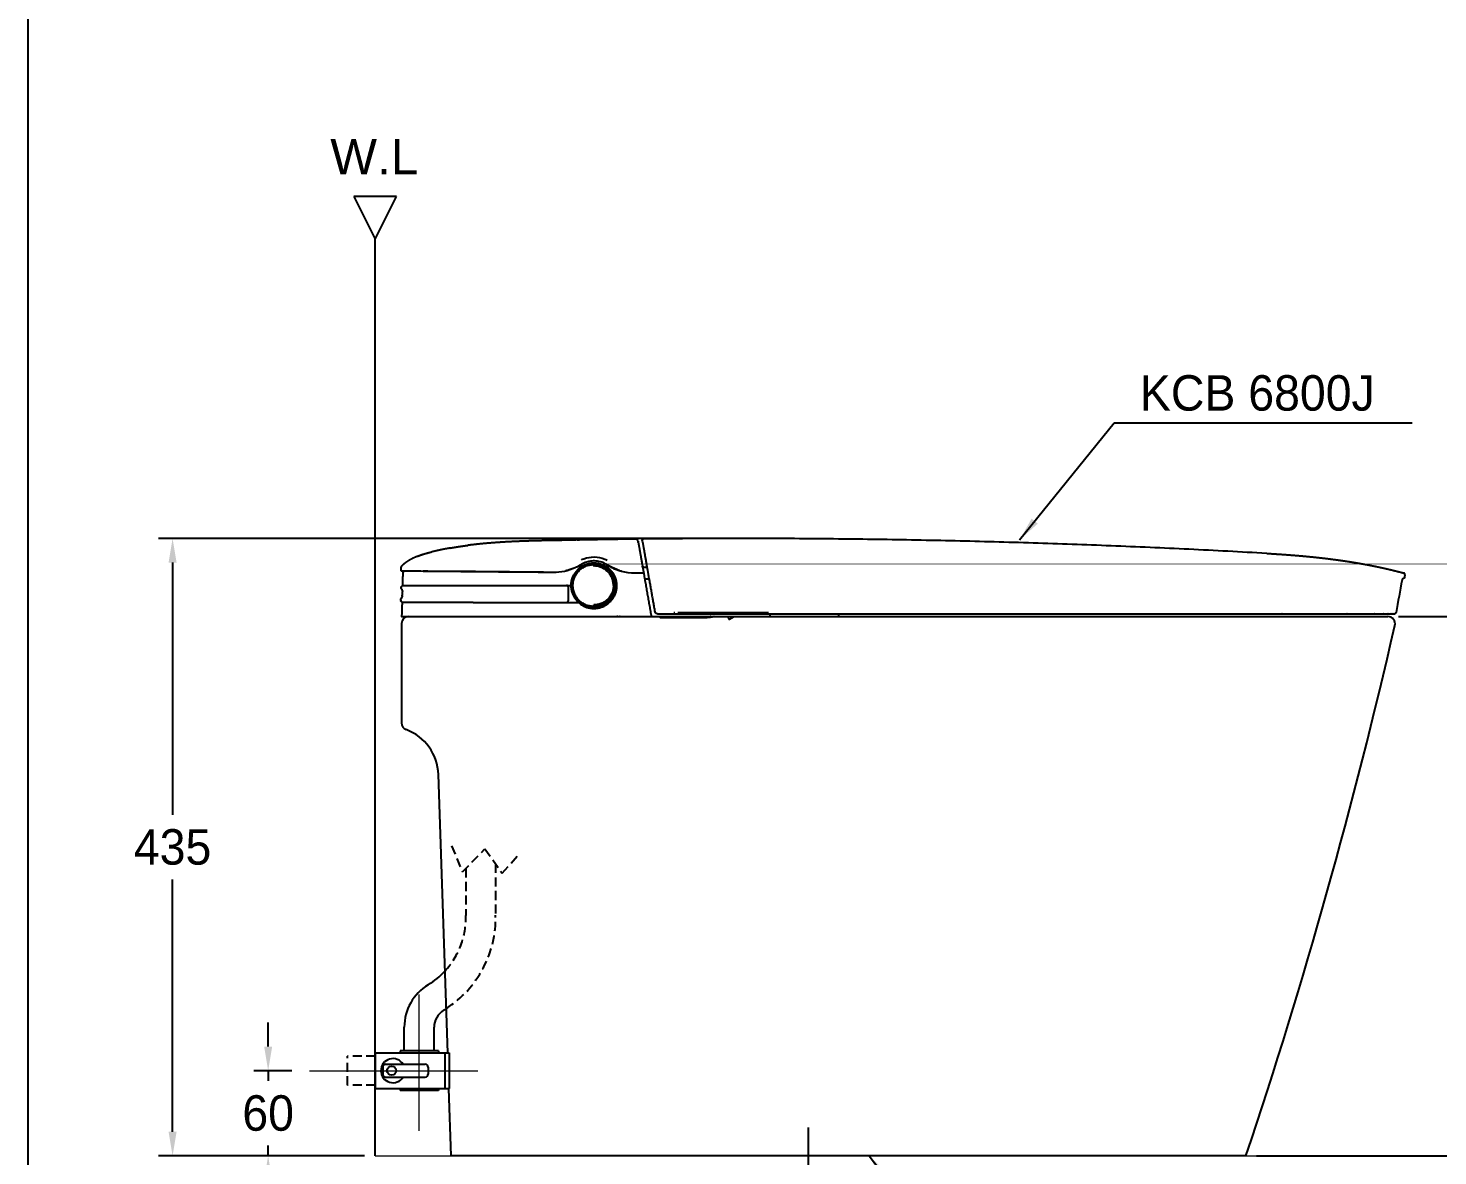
# Model space of a CAD drawing. Header units: millimetres. Extents: x 0 to 1800, y -67 to 2530.
# Drawn here: x 0 to 993, y 335 to 1130 of the extents above; entities that cross this region are included whole.
import ezdxf
from ezdxf.lldxf.tags import DXFTag

# ---------------------------------------------------------------- set-up
doc = ezdxf.new("R2010")
doc.units = ezdxf.units.MM
doc.linetypes.add('DASHED2', pattern=[9.525, 6.35, -3.175])
for name, color, linetype in [('TEXT', 7, 'Continuous'), ('내부선 및 부속', 4, 'Continuous'), ('도각라인', 7, 'Continuous'), ('외형선', 3, 'Continuous'), ('점선', 6, 'DASHED2'), ('중심선', 1, 'DASHED'), ('치수선', 7, 'Continuous')]:
    doc.layers.add(name, color=color, linetype=linetype)
doc.styles.add('____', font='')
doc.styles.add('타이틀', font='H2GTRM.TTF', dxfattribs={"height": 25})
doc.styles.get('____').set_extended_font_data('굴림')
tags = doc.linetypes.add('DASHDOT', pattern=[70, 31, -13, 13, -13]).pattern_tags.tags
tags[10:11] = [DXFTag(74, 4), DXFTag(75, 0), DXFTag(340, '0'), DXFTag(46, 0.0), DXFTag(50, 0.0), DXFTag(44, 0.0), DXFTag(45, 0.0)]
tags[8:9] = [DXFTag(74, 4), DXFTag(75, 0), DXFTag(340, '0'), DXFTag(46, 0.0), DXFTag(50, 0.0), DXFTag(44, 0.0), DXFTag(45, 0.0)]
tags[6:7] = [DXFTag(74, 4), DXFTag(75, 0), DXFTag(340, '0'), DXFTag(46, 0.0), DXFTag(50, 0.0), DXFTag(44, 0.0), DXFTag(45, 0.0)]
tags[4:5] = [DXFTag(74, 4), DXFTag(75, 0), DXFTag(340, '0'), DXFTag(46, 0.0), DXFTag(50, 0.0), DXFTag(44, 0.0), DXFTag(45, 0.0)]
tags = doc.linetypes.add('DASHED', pattern=[25.72, 12.86, -12.86]).pattern_tags.tags
tags[6:7] = [DXFTag(74, 4), DXFTag(75, 0), DXFTag(340, '0'), DXFTag(46, 0.0), DXFTag(50, 0.0), DXFTag(44, 0.0), DXFTag(45, 0.0)]
tags[4:5] = [DXFTag(74, 4), DXFTag(75, 0), DXFTag(340, '0'), DXFTag(46, 0.0), DXFTag(50, 0.0), DXFTag(44, 0.0), DXFTag(45, 0.0)]
doc.dimstyles.new('MSADIM', dxfattribs={"dimtxt": 33, "dimasz": 17, "dimexe": 10, "dimexo": 7.5, "dimgap": 10, "dimtad": 0, "dimtih": 1, "dimtoh": 1, "dimdec": 0, "dimzin": 1, "dimdsep": 46, "dimtxsty": '____', "dimcen": 11.25, "dimadec": 0, "dimazin": 0, "dimtfac": 1, "dimtdec": 0, "dimtix": 1, "dimtmove": 0, "dimatfit": 3, "dimfxl": 0, "dimtolj": 1, "dimtzin": 1, "dimarcsym": 0})

# ---------------------------------------------------------------- blocks, each defined once
blk = doc.blocks.new('*D1')
at = {"layer": '치수선', "color": 0, "lineweight": -2}
for p, q in [((965.47, 715.25), (1059.87, 715.25)), ((1049.87, 352.25), (1049.87, 698.25)), ((865.47, 335.25), (1059.87, 335.25))]:
    blk.add_line(p, q, dxfattribs=at)
at = {"layer": '치수선', "color": 0}
for points in [[(1047.04, 698.25), (1052.7, 698.25), (1049.87, 715.25)], [(1047.04, 352.25), (1052.7, 352.25), (1049.87, 335.25)]]:
    blk.add_solid(points, dxfattribs=at)
at = {"layer": '치수선', "color": 0, "insert": (1027.05, 525.25), "char_height": 25, "attachment_point": 5, "rotation": 90, "style": '____'}
blk.add_mtext('\\A1;380', dxfattribs=at)
blk = doc.blocks.new('*D3')
at = {"layer": '치수선', "color": 0, "linetype": 'Continuous', "lineweight": -2}
for p, q in [((169.06, 412.25), (169.06, 429.25)), ((185.73, 395.25), (159.06, 395.25)), ((169.06, 395.25), (169.06, 388.07)), ((169.06, 335.25), (169.06, 342.43)), ((229.55, 335.25), (159.06, 335.25)), ((169.06, 318.25), (169.06, 301.25))]:
    blk.add_line(p, q, dxfattribs=at)
at = {"layer": '치수선', "color": 0, "linetype": 'Continuous'}
for points in [[(166.22, 412.25), (171.89, 412.25), (169.06, 395.25)], [(166.22, 318.25), (171.89, 318.25), (169.06, 335.25)]]:
    blk.add_solid(points, dxfattribs=at)
at = {"layer": '치수선', "color": 0, "linetype": 'Continuous', "insert": (169.06, 365.25), "char_height": 25, "attachment_point": 5, "style": '____'}
blk.add_mtext('\\A1;60', dxfattribs=at)
blk = doc.blocks.new('*D5')
at = {"layer": '치수선', "color": 0, "linetype": 'Continuous', "lineweight": -2}
for p, q in [((501.83, 770.25), (91.72, 770.25)), ((101.72, 753.25), (101.72, 575.58)), ((101.72, 352.25), (101.72, 529.92)), ((236.99, 335.25), (91.72, 335.25))]:
    blk.add_line(p, q, dxfattribs=at)
at = {"layer": '치수선', "color": 0, "linetype": 'Continuous'}
for points in [[(98.89, 753.25), (104.56, 753.25), (101.72, 770.25)], [(98.89, 352.25), (104.56, 352.25), (101.72, 335.25)]]:
    blk.add_solid(points, dxfattribs=at)
at = {"layer": '치수선', "color": 0, "linetype": 'Continuous', "insert": (101.72, 552.75), "char_height": 25, "attachment_point": 5, "style": '____'}
blk.add_mtext('\\A1;435', dxfattribs=at)

msp = doc.modelspace()

# ---------------------------------------------------------------- linework, layer by layer
at = {"layer": '내부선 및 부속', "linetype": 'Continuous'}
for p, q in [((264.99, 409.25), (264.99, 425.9)), ((285.99, 409.25), (285.99, 425.9)), ((244.49, 407.75), (296.49, 407.75)), ((244.49, 407.75), (244.49, 382.75)), ((261.99, 409.25), (261.99, 407.75)), ((288.99, 409.25), (261.99, 409.25)), ((288.99, 409.25), (288.99, 407.75)), ((293.49, 407.75), (293.49, 382.75)), ((296.49, 407.75), (296.49, 382.75)), ((249.78, 397.75), (249.78, 392.75)), ((251.78, 399.75), (279.78, 399.75)), ((281.78, 397.75), (281.78, 392.75)), ((251.78, 390.75), (279.78, 390.75)), ((244.49, 382.75), (296.49, 382.75)), ((261.99, 382.75), (261.99, 381.25)), ((288.99, 381.25), (261.99, 381.25)), ((288.99, 382.75), (288.99, 381.25))]:
    msp.add_line(p, q, dxfattribs=at)
msp.add_circle((256.03, 395.25), 3.25, dxfattribs=at)
for centre, radius, start, end in [((253.01, 503.06), 55.33, 301.33642, 317.22052), ((299.99, 425.9), 35, 121.33642, 180), ((299.99, 425.9), 14, 121.33642, 180), ((253.01, 503.06), 76.33, 301.33642, 302.93016), ((256.99, 395.25), 8.5, 31.96271, 328.03729), ((251.78, 397.75), 2, 90, 180), ((279.78, 397.75), 2, 0, 90), ((251.78, 392.75), 2, 180, 270), ((279.78, 392.75), 2, 270, 0)]:
    msp.add_arc(centre, radius, start, end, dxfattribs=at)
for points, degree in [([(296.99, 763.47), (299.8, 763.98), (302.24, 764.39), (304.55, 764.74), (307, 765.08), (309.84, 765.44)], 5), ([(336.36, 767.8), (331, 767.49), (325.63, 767.12), (320.31, 766.66), (315.04, 766.11), (309.84, 765.44)], 5), ([(362.56, 768.75), (357.54, 768.64), (352.37, 768.51), (347.06, 768.33), (341.71, 768.1), (336.36, 767.8)], 5), ([(368.07, 768.89), (368.07, 768.93), (368.07, 768.97)], 2), ([(369.09, 768.89), (369.09, 768.94), (369.09, 768.98)], 2), ([(370.11, 769.01), (370.11, 769.05), (370.11, 769.08)], 2), ([(370.11, 769.01), (370.11, 768.96), (370.11, 768.91)], 2), ([(370.2, 768.91), (370.2, 769), (370.2, 769.09)], 2), ([(371.22, 769.11), (371.22, 769.02), (371.22, 768.93)], 2), ([(397.85, 769.36), (397.85, 769.47), (397.85, 769.59)], 2), ([(398.95, 769.53), (398.95, 769.57), (398.95, 769.61)], 2), ([(398.95, 769.53), (398.95, 769.48), (398.95, 769.43)], 2), ([(399.97, 769.45), (399.97, 769.49), (399.97, 769.54)], 2), ([(400.99, 769.57), (400.99, 769.6), (400.99, 769.64)], 2), ([(400.99, 769.48), (400.99, 769.52), (400.99, 769.57)], 2), ([(428.54, 769.83), (428.9, 769.84), (429.26, 769.65), (429.44, 769.29)], 3), ([(429.44, 769.29), (429.45, 769.26), (429.47, 769.23), (429.48, 769.21)], 3), ([(429.48, 769.2), (429.52, 769.11), (429.53, 769.06), (429.53, 769.03)], 3), ([(429.8, 767.51), (429.8, 767.53), (429.79, 767.54), (429.79, 767.56)], 3), ([(429.9, 766.92), (429.89, 766.98), (429.89, 767.01), (429.89, 767.01)], 3), ([(432.63, 768.71), (432.63, 768.71), (432.84, 767.53), (433.26, 765.17)], 3), ([(433.16, 769.78), (433.3, 769.85), (433.45, 769.89), (433.61, 769.89)], 3), ([(274.26, 757.72), (276.39, 758.59), (278.21, 759.22), (279.99, 759.73), (282, 760.23), (284.47, 760.84)], 5), ([(296.99, 763.47), (294.45, 763.02), (291.93, 762.52), (289.43, 762), (286.94, 761.44), (284.47, 760.84)], 5), ([(262.95, 747.36), (262.79, 747.47), (262.7, 747.66), (262.71, 747.87)], 3), ([(262.71, 747.87), (262.74, 748.98), (262.78, 750.09)], 2), ([(263.3, 747.25), (263.17, 747.25), (263.05, 747.29), (262.95, 747.36)], 3), ([(263.84, 737.25), (264, 741.89), (264.16, 746.53)], 2), ([(264.79, 747.28), (264.44, 747.21), (264.17, 746.88), (264.16, 746.53)], 3), ([(315.07, 746.91), (314.76, 746.92), (314.46, 746.92), (314.15, 746.92)], 3), ([(369.98, 746.32), (342.08, 746.56), (314.18, 746.8)], 2), ([(369.98, 746.35), (351.67, 746.53), (333.37, 746.72), (315.07, 746.91)], 3), ([(385.89, 749.87), (385.7, 749.78), (385.51, 749.69), (385.32, 749.6)], 3), ([(386.45, 750.16), (386.27, 750.06), (386.08, 749.97), (385.89, 749.87)], 3), ([(388.09, 751.05), (387.61, 750.78), (387.06, 750.49), (386.45, 750.16)], 3), ([(386.86, 748.05), (386.87, 748.05), (386.87, 748.05), (386.88, 748.06)], 3), ([(390.07, 752.21), (390.07, 752.21), (390.07, 752.21), (390.07, 752.2)], 3), ([(390.07, 750.7), (390.07, 750.62), (390.07, 750.55)], 2), ([(398.57, 752.98), (398.61, 752.98), (398.66, 752.98), (398.7, 752.98)], 3), ([(408.98, 751.02), (408.58, 751.27), (408.21, 751.5), (407.85, 751.73)], 3), ([(409.29, 751.54), (409.12, 751.27), (408.97, 751.01), (408.98, 751.02)], 3), ([(408.98, 751.02), (409.1, 750.95), (409.22, 750.88), (409.34, 750.81)], 3), ([(427.31, 745.82), (421.17, 745.87), (414.89, 747.53), (409.34, 750.81)], 3), ([(409.88, 748.46), (412.89, 745.46), (414.57, 741.38), (414.57, 737.15)], 3), ([(416.42, 747.73), (416.47, 747.69), (416.51, 747.64), (416.55, 747.6)], 3), ([(418.16, 747.1), (418.07, 747.15), (417.98, 747.21), (417.87, 747.33)], 3), ([(432.43, 745.77), (429.87, 745.79), (427.31, 745.82)], 2), ([(432.62, 745.79), (432.56, 745.78), (432.49, 745.77), (432.43, 745.77)], 3), ([(433.2, 748.24), (433.31, 747.59), (433.43, 746.95)], 2), ([(433.43, 746.93), (433.5, 746.54), (433.57, 746.14), (433.64, 745.72)], 3), ([(433.64, 745.72), (433.66, 745.59), (433.68, 745.48), (433.7, 745.39)], 3), ([(433.7, 745.39), (436.36, 730.32), (439.01, 715.25)], 2), ([(433.71, 749.98), (434.83, 749.97), (435.94, 749.95)], 2), ([(435.84, 750.8), (435.79, 750.89), (435.76, 750.99), (435.74, 751.09)], 3), ([(436.33, 747.74), (436.49, 746.82), (436.66, 745.9)], 2), ([(262.79, 736.02), (262.79, 735.85), (262.78, 735.68)], 2), ([(262.79, 736.01), (262.79, 736.14), (262.85, 736.27), (262.94, 736.36)], 3), ([(262.94, 736.35), (263.39, 736.8), (263.84, 737.25)], 2), ([(263.84, 737.25), (263.84, 737.25), (264.18, 737.25), (265.7, 737.25), (268.2, 737.25), (271.63, 737.25), (275.92, 737.25), (280.98, 737.25), (286.71, 737.25), (292.99, 737.25), (299.7, 737.25), (306.69, 737.25), (311.46, 737.25), (313.84, 737.25)], 3), ([(313.84, 737.25), (346.52, 737.25), (379.2, 737.25)], 2), ([(379.2, 737.25), (380.89, 737.25), (382.58, 737.25)], 2), ([(380.57, 726.61), (380.57, 731.25), (380.57, 735.89)], 2), ([(437.41, 741.62), (436.3, 741.63), (435.19, 741.64)], 2), ([(436.98, 744.04), (439.2, 731.47), (441.42, 718.9)], 2), ([(967.91, 741.12), (966.51, 733.44), (965.11, 725.75), (963.7, 718.07)], 3), ([(968.89, 741.97), (968.84, 741.95), (968.78, 741.93), (968.72, 741.92)], 3), ([(969.53, 742.73), (969.46, 742.37), (969.21, 742.09), (968.89, 741.97)], 3), ([(969.9, 744.77), (969.72, 743.75), (969.53, 742.73)], 2), ([(262.48, 726.94), (262.47, 726.75), (262.46, 726.55)], 2), ([(263.42, 725.25), (263, 725.73), (262.58, 726.21)], 2), ([(263.48, 729.37), (263.06, 728.51), (262.65, 727.66)], 2), ([(262.95, 734.86), (263.27, 734.16), (263.6, 733.47)], 2), ([(263.42, 725.25), (263.24, 720.25), (263.07, 715.25)], 2), ([(313.42, 725.25), (311.04, 725.25), (306.28, 725.25), (299.28, 725.25), (292.57, 725.25), (286.29, 725.25), (280.56, 725.25), (275.5, 725.25), (271.21, 725.25), (267.78, 725.25), (265.28, 725.25), (263.76, 725.25), (263.42, 725.25), (263.42, 725.25)], 3), ([(263.57, 729.77), (263.63, 731.39), (263.69, 733.01)], 2), ([(313.42, 725.25), (350.64, 725.25), (387.87, 725.25)], 2), ([(313.07, 715.25), (375.03, 715.25), (436.99, 715.25)], 2), ([(440.01, 715.25), (479.81, 715.25), (519.6, 715.25)], 2), ([(443.39, 717.25), (609.22, 717.25), (775.05, 717.25)], 2), ([(444.86, 715.25), (444.99, 715.03), (445.12, 714.8)], 2), ([(457.61, 718.2), (489.57, 718.2), (521.52, 718.2)], 2), ([(493.8, 713.22), (495.57, 714.24), (497.33, 715.25)], 2), ([(522.53, 716.29), (522.55, 715.77), (522.57, 715.25)], 2), ([(523.56, 715.25), (544.33, 715.25), (565.1, 715.25)], 2), ([(570.92, 717.25), (570.98, 716.25), (571.03, 715.25)], 2), ([(883.45, 717.25), (883.38, 717.25), (883.3, 717.25), (883.23, 717.25)], 3), ([(929.13, 717.25), (929.1, 717.25), (929.07, 717.25), (929.04, 717.25)], 3), ([(948.39, 717.25), (948.35, 717.25), (948.32, 717.25), (948.29, 717.25)], 3), ([(954.98, 717.25), (954.94, 717.25), (954.9, 717.25), (954.86, 717.25)], 3), ([(958.1, 717.25), (958.04, 717.25), (957.99, 717.25), (957.94, 717.25)], 3), ([(963.7, 718.07), (963.63, 717.63), (963.26, 717.3), (962.81, 717.25)], 3), ([(445.36, 714.55), (445.39, 714.55), (445.43, 714.55), (445.48, 714.55)], 3), ([(445.55, 714.55), (461.96, 714.55), (478.37, 714.55)], 2)]:
    msp.add_open_spline(points, degree=degree, dxfattribs=at)
for points, weights, degree in [([(370.07, 768.91), (366.31, 768.83), (362.56, 768.75)], [0.999997421489, 0.999998545098, 1], 2), ([(368.07, 768.97), (368.58, 768.98), (369.09, 768.98)], [1, 0.999999972878, 1], 2), ([(369.12, 768.98), (369.61, 769), (370.11, 769.01)], [0.999999998628, 0.999999973602, 1], 2), ([(385.55, 769.2), (377.83, 769.06), (370.12, 768.91)], [0.999994197691, 0.999995103354, 0.99999740627], 2), ([(370.2, 769.09), (370.71, 769.1), (371.22, 769.11)], [1, 0.999999972884, 1], 2), ([(370.45, 769.11), (370.46, 769.12), (370.47, 769.12)], [1, 0.999999999556, 0.999999999137], 2), ([(371.22, 769.11), (376.81, 769.22), (382.41, 769.32)], [1, 0.99999963241, 1], 2), ([(397.85, 769.41), (391.73, 769.31), (385.6, 769.2)], [0.999993641815, 0.999993476204, 0.999994191026], 2), ([(386.66, 769.4), (392.25, 769.5), (397.85, 769.59)], [1, 0.999999632433, 1], 2), ([(397.85, 769.59), (398.36, 769.6), (398.87, 769.61)], [1, 0.999999972899, 1], 2), ([(428.54, 769.83), (413.21, 769.66), (397.87, 769.41)], [1, 0.999994061579, 0.999993642486], 2), ([(398.95, 769.63), (399.46, 769.64), (399.97, 769.65)], [1, 0.999999972888, 1], 2), ([(398.95, 769.53), (399.46, 769.54), (399.97, 769.54)], [1, 0.999999972881, 1], 2), ([(399.97, 769.65), (400.48, 769.65), (400.99, 769.66)], [1, 0.999999972898, 1], 2), ([(399.97, 769.54), (400.48, 769.55), (400.99, 769.57)], [1, 0.999999972898, 1], 2), ([(872.57, 759.75), (653.26, 772.21), (433.61, 769.89)], [1, 0.999434164058, 1], 2), ([(263.16, 750.84), (262.93, 750.65), (262.79, 750.39), (262.78, 750.09)], [1.06258271584, 0.989813251408, 0.98050453907, 1.03465657882], 3), ([(378.58, 747.5), (378.53, 747.38), (378.47, 747.26)], [0.967773859025, 0.966534719203, 0.96537155024], 2), ([(382.57, 737.15), (382.74, 752.98), (398.57, 752.98)], [0.995659098193, 0.709293558847, 1], 2), ([(383.77, 737.23), (383.85, 751.95), (398.57, 751.92)], [1, 0.708383720899, 0.99949896285], 2), ([(390.07, 752.2), (390.07, 752.21), (390.07, 752.21)], [0.951940084316, 0.969339413269, 0.989815750267], 2), ([(398.57, 751.95), (407.64, 751.95), (411.76, 743.87)], [0.999998337701, 0.797545187996, 0.874973854871], 2), ([(398.57, 750.91), (398.57, 751.91), (398.57, 751.89)], [1, 0.707106781187, 1], 2), ([(398.7, 752.98), (405.25, 752.92), (409.89, 748.29)], [1, 0.855373149533, 0.854313666164], 2), ([(412.82, 744.25), (411.67, 746.51), (409.88, 748.3)], [0.963422393476, 0.969451699334, 1], 2), ([(433.71, 749.98), (432.99, 750), (432.77, 750.68)], [1, 0.794666795579, 0.958565320675], 2), ([(969.9, 744.77), (970.07, 745.68), (969.18, 745.92)], [1, 0.735293607532, 1], 2), ([(384.31, 729.89), (382.57, 733.31), (382.57, 737.15)], [0.963422393476, 0.954427833177, 1], 2), ([(383.77, 737.15), (383.77, 737.16), (383.27, 737.16)], [1, 0.707106781187, 1], 2), ([(383.77, 737.15), (383.77, 737.2), (383.77, 737.24)], [1, 0.998682173683, 0.997376206065], 2), ([(412.32, 737.16), (412.32, 723.42), (398.57, 723.42)], [1, 0.707106781187, 1], 2), ([(411.76, 743.87), (413.37, 740.7), (413.37, 737.15)], [0.875298897837, 0.909730841397, 1], 2), ([(413.37, 737.15), (413.37, 737.16), (413.87, 737.16)], [1, 0.707106781186, 1], 2), ([(435.19, 741.64), (434.58, 741.65), (434.31, 742.19)], [1, 0.820099319334, 0.920216906632], 2), ([(968.72, 741.92), (968.04, 741.8), (967.91, 741.12)], [1, 0.821598249247, 1], 2), ([(262.58, 726.21), (262.46, 726.36), (262.46, 726.55)], [1, 0.930412223314, 1], 2), ([(262.48, 726.94), (262.49, 727.32), (262.65, 727.66)], [1, 0.97870928512, 1], 2), ([(263.57, 729.77), (263.57, 729.56), (263.48, 729.37)], [1, 0.978713437335, 1], 2), ([(263.6, 733.47), (263.7, 733.25), (263.69, 733.01)], [1, 0.97246216762, 1], 2), ([(384.26, 729.81), (384.25, 729.83), (384.24, 729.85)], [0.876819188681, 0.877031106495, 0.877245087913], 2), ([(384.31, 729.72), (385.43, 727.52), (387.17, 725.76)], [0.963422393476, 0.969307668494, 0.998554488169], 2), ([(385.66, 727.55), (385.75, 727.51), (385.83, 727.47)], [0.970148135217, 0.971058829205, 0.972006244181], 2), ([(387.73, 725.49), (387.45, 725.25), (387.08, 725.25)], [0.854837305245, 0.867265609507, 1], 2), ([(398.43, 721.19), (392.23, 721.24), (387.73, 725.49)], [1, 0.86093720076, 0.855295257183], 2), ([(398.57, 722.4), (398.57, 722.42), (398.57, 723.42)], [1, 0.707106781187, 1], 2), ([(398.6, 722.4), (398.58, 722.4), (398.57, 722.4)], [0.999113458596, 0.999556056404, 1], 2), ([(416.96, 715.25), (415.78, 714.99), (414.63, 715.37)], [0.916498219538, 0.853554977714, 0.853553390633], 2), ([(436.99, 715.25), (438.83, 715.25), (439, 715.25)], [0.962133891491, 0.72745324704, 1], 2), ([(439.05, 715.25), (439.26, 715.25), (440.01, 715.25)], [1, 0.76495763372, 0.907151136336], 2), ([(481.03, 715.25), (479.71, 715.05), (478.37, 715.05)], [0.968918552207, 0.981325668577, 1], 2), ([(483.29, 715.25), (480.88, 714.55), (478.37, 714.55)], [0.953168608614, 0.966498495835, 1], 2), ([(492.55, 715.38), (493.8, 713.22), (493.8, 713.22)], [1, 0.707106781191, 1], 2), ([(445.12, 714.8), (445.12, 714.8), (445.28, 714.88), (445.51, 715.01)], [1.12568535991, 0.944296537173, 0.959242663694, 1.17052373947], 3), ([(445.12, 714.8), (445.26, 714.55), (445.55, 714.55)], [1, 0.864910065289, 1], 2), ([(445.53, 714.55), (445.61, 714.59), (445.68, 714.63), (445.76, 714.68)], [1.01374533842, 1.03685780786, 1.08911759043, 1.17052468614], 3)]:
    msp.add_rational_spline(points, weights, degree=degree, dxfattribs=at)
for points, degree, knots in [([(429.63, 768.47), (429.62, 768.53), (429.61, 768.58), (429.59, 768.68), (429.59, 768.72), (429.58, 768.76)], 3, [75.03037, 75.03037, 75.03037, 75.03037, 82.508969, 82.508969, 90.009784, 90.009784, 90.009784, 90.009784]), ([(429.63, 768.47), (429.64, 768.42), (429.66, 768.32), (429.67, 768.22), (429.68, 768.19)], 3, [45.016884, 45.016884, 45.016884, 45.016884, 52.519698, 56.271105, 56.271105, 56.271105, 56.271105]), ([(429.72, 767.97), (429.71, 768.01), (429.7, 768.05), (429.69, 768.1), (429.69, 768.12), (429.69, 768.14)], 3, [56.298916, 56.298916, 56.298916, 56.298916, 60.006523, 60.006523, 62.023877, 62.023877, 62.023877, 62.023877]), ([(429.72, 767.97), (429.72, 767.93), (429.75, 767.82), (429.77, 767.69), (429.78, 767.6)], 3, [63.773919, 63.773919, 63.773919, 63.773919, 67.525326, 75.028139, 75.028139, 75.028139, 75.028139]), ([(429.8, 767.51), (429.81, 767.47), (429.81, 767.43), (429.84, 767.28), (429.86, 767.16), (429.89, 767.01)], 3, [78.779546, 78.779546, 78.779546, 78.779546, 82.530953, 82.530953, 90.033767, 90.033767, 90.033767, 90.033767]), ([(429.9, 766.92), (429.91, 766.88), (429.92, 766.84), (429.94, 766.71), (429.96, 766.61), (430.02, 766.24), (430.08, 765.91), (430.16, 765.46)], 3, [93.785174, 93.785174, 93.785174, 93.785174, 97.536581, 97.536581, 105.039395, 105.039395, 120.045023, 120.045023, 120.045023, 120.045023]), ([(430.16, 765.46), (430.18, 765.35), (430.21, 765.16), (430.26, 764.89), (430.31, 764.63), (430.36, 764.33), (430.42, 763.99), (430.49, 763.6), (430.57, 763.16), (430.65, 762.69), (430.74, 762.2), (430.83, 761.68), (430.92, 761.15), (431.02, 760.59), (431.13, 759.99), (431.24, 759.34), (431.37, 758.63), (431.5, 757.86), (431.65, 757.02), (431.81, 756.08), (432.01, 754.97), (432.25, 753.59), (432.54, 751.94), (432.86, 750.13), (433.09, 748.86), (433.2, 748.24)], 3, [0, 0, 0, 0, 5.594473, 10.586619, 15.299062, 19.973493, 24.53719, 28.809869, 32.747192, 36.333376, 39.578829, 42.514524, 45.206815, 47.74615, 50.22125, 52.691782, 55.174813, 57.654988, 60.113057, 62.606324, 65.282155, 68.298551, 71.637634, 74.941917, 77.876368, 77.876368, 77.876368, 77.876368]), ([(432.63, 768.74), (432.63, 768.77), (432.62, 768.82), (432.61, 769.1), (432.69, 769.34), (432.85, 769.53), (432.94, 769.63), (433.05, 769.72), (433.16, 769.78)], 3, [6409.46561, 6409.46561, 6409.46561, 6409.46561, 6409.636359, 6409.636359, 6411.176769, 6411.176769, 6411.176769, 6411.627911, 6411.627911, 6411.627911, 6411.627911]), ([(433.26, 765.17), (433.28, 765.02), (433.33, 764.75), (433.41, 764.33), (433.5, 763.8), (433.62, 763.12), (433.77, 762.28), (433.94, 761.32), (434.12, 760.26), (434.32, 759.13), (434.52, 757.99), (434.73, 756.85), (434.93, 755.71), (435.13, 754.58), (435.32, 753.47), (435.51, 752.39), (435.69, 751.35), (435.87, 750.37), (436.03, 749.45), (436.18, 748.58), (436.28, 748.01), (436.33, 747.74)], 3, [0, 0, 0, 0, 7.355653, 15.350972, 23.248417, 30.554588, 37.077209, 42.809208, 47.836848, 52.26463, 56.172016, 59.62986, 62.697932, 65.427693, 67.862516, 70.038986, 71.988716, 73.73817, 75.312667, 76.7374, 78.037588, 78.037588, 78.037588, 78.037588]), ([(274.27, 757.71), (273.93, 757.57), (271.48, 756.58), (269.12, 755.42), (266.88, 754.06), (264.79, 752.46), (263.1, 750.88)], 5, [-13.928035, -13.928035, -13.928035, -13.928035, -13.928035, -13.928035, -12.021525, 0, 0, 0, 0, 0, 0]), ([(389.76, 755.21), (390.32, 755.48), (390.89, 755.73), (391.48, 755.95), (393.84, 756.85), (396.34, 757.29), (398.86, 757.25), (401.38, 757.21), (403.87, 756.7), (406.2, 755.74), (406.78, 755.5), (407.35, 755.23), (407.9, 754.94)], 3, [53.759571, 53.759571, 53.759571, 53.759571, 55.64806, 55.64806, 55.64806, 63.231057, 63.231057, 63.231057, 70.814055, 70.814055, 70.814055, 72.700665, 72.700665, 72.700665, 72.700665]), ([(872.57, 759.75), (877.45, 759.47), (882.32, 759.17), (887.2, 758.83), (892.08, 758.44), (896.94, 758.01), (901.82, 757.58), (906.7, 757.11), (911.57, 756.57), (916.43, 755.99), (921.28, 755.33), (923.7, 755.01), (926.12, 754.66), (928.54, 754.31), (930.95, 753.93), (933.36, 753.54), (935.77, 753.14), (938.17, 752.73), (940.58, 752.31), (942.97, 751.86), (945.37, 751.39), (947.76, 750.93), (950.15, 750.44), (952.53, 749.94), (954.91, 749.42), (957.28, 748.87), (959.67, 748.32), (962.06, 747.75), (964.44, 747.16), (966.81, 746.55), (969.18, 745.92)], 5, [0.985812, 0.985812, 0.985812, 0.985812, 0.985812, 0.985812, 25.423088, 25.423088, 25.423088, 25.423088, 25.423088, 49.908108, 49.908108, 49.908108, 49.908108, 49.908108, 62.124784, 62.124784, 62.124784, 62.124784, 62.124784, 74.322562, 74.322562, 74.322562, 74.322562, 74.322562, 86.505445, 86.505445, 86.505445, 86.505445, 86.505445, 98.762623, 98.762623, 98.762623, 98.762623, 98.762623, 98.762623]), ([(278.2, 747.12), (276.06, 747.14), (274.11, 747.15), (270.54, 747.18), (268.94, 747.2), (267, 747.22), (266.43, 747.22), (265.67, 747.23), (265.44, 747.23), (264.99, 747.23), (264.8, 747.23), (264.41, 747.24), (264.24, 747.24), (264, 747.24), (263.93, 747.24), (263.79, 747.24), (263.74, 747.24), (263.43, 747.25), (263.3, 747.25), (263.3, 747.25)], 3, [40.636072, 40.636072, 40.636072, 40.636072, 50.063442, 50.063442, 60.076131, 60.076131, 65.082475, 65.082475, 67.585647, 67.585647, 70.088819, 70.088819, 72.591991, 72.591991, 73.843577, 73.843577, 75.095163, 75.095163, 80.101508, 80.101508, 80.101508, 80.101508]), ([(314.15, 746.92), (313.26, 746.92), (312.37, 746.93), (311.25, 746.94), (311.06, 746.94), (310.76, 746.94), (310.6, 746.94), (310.08, 746.94), (309.71, 746.94), (308.69, 746.95), (308.14, 746.95), (307.06, 746.96), (306.83, 746.96), (306.34, 746.96), (306.07, 746.96), (305.67, 746.97), (305.47, 746.97), (305.08, 746.97), (304.92, 746.97), (303.7, 746.98), (302.81, 746.98), (301.5, 746.99), (301.08, 746.99), (300.45, 747), (300.29, 747), (299.71, 747), (299.14, 747.01), (298.57, 747.01), (298.01, 747.01), (297.85, 747.01), (297.32, 747.02), (297.01, 747.02), (296.47, 747.02), (296.21, 747.02), (296.06, 747.03), (295.71, 747.03), (295.21, 747.03), (294.78, 747.03), (294.5, 747.04), (294.41, 747.04), (294.04, 747.04), (293.85, 747.04), (293.58, 747.04), (293.57, 747.04), (293.45, 747.04), (293.35, 747.04), (292.69, 747.05), (292.43, 747.05), (291.95, 747.05), (291.86, 747.05), (291.66, 747.05), (291.62, 747.05), (291.45, 747.05), (291.32, 747.06), (290.92, 747.06), (290.63, 747.06), (289.66, 747.07), (288.91, 747.07), (287.84, 747.08), (287.62, 747.08), (287.28, 747.08), (287.17, 747.08), (286.94, 747.09), (286.88, 747.09), (286.67, 747.09), (286.45, 747.09), (285.66, 747.09), (284.95, 747.1), (283.62, 747.11), (283.14, 747.11), (282.49, 747.12), (282.35, 747.12), (282.08, 747.12), (281.93, 747.12), (281.8, 747.12), (281.36, 747.13), (280.93, 747.13), (280.41, 747.13), (280.16, 747.14), (279.9, 747.14), (279.73, 747.14), (279.69, 747.14), (279.32, 747.14), (279.08, 747.14), (278.72, 747.15), (278.7, 747.15), (278.53, 747.15), (278.41, 747.15), (278.23, 747.15), (278.22, 747.15), (278.2, 747.15)], 3, [0, 0, 0, 0, 2.423086, 2.423086, 3.028857, 3.028857, 3.634629, 3.634629, 4.846171, 4.846171, 7.269257, 7.269257, 7.875029, 7.875029, 8.4808, 8.4808, 9.086571, 9.086571, 9.692343, 9.692343, 12.115428, 12.115428, 13.326971, 13.326971, 13.932743, 13.932743, 14.538514, 15.144286, 15.144286, 15.750057, 15.750057, 16.355828, 16.355828, 16.658714, 16.658714, 16.9616, 18.173143, 18.778914, 18.778914, 19.384686, 19.384686, 19.990457, 19.990457, 20.293343, 20.293343, 20.596228, 20.596228, 21.807771, 21.807771, 22.110657, 22.110657, 22.413543, 22.413543, 23.019314, 23.019314, 24.230857, 24.230857, 26.653943, 26.653943, 27.259714, 27.259714, 27.5626, 27.5626, 27.865485, 27.865485, 29.077028, 29.077028, 31.500114, 31.500114, 32.711657, 32.711657, 33.014543, 33.014543, 33.317428, 33.317428, 33.9232, 36.346285, 36.346285, 37.557828, 38.1636, 38.1636, 38.769371, 38.769371, 39.980914, 39.980914, 40.586685, 40.586685, 41.192457, 41.192457, 41.245453, 41.245453, 41.245453, 41.245453]), ([(314.18, 746.8), (312.3, 746.82), (310.36, 746.84), (307.01, 746.87), (305.36, 746.88), (300.7, 746.92), (297.64, 746.95), (288.67, 747.03), (283.22, 747.07), (278.47, 747.12), (278.34, 747.12), (278.2, 747.12)], 3, [0, 0, 0, 0, 5.006344, 5.006344, 10.012688, 10.012688, 20.025377, 20.025377, 40.050754, 40.050754, 40.636072, 40.636072, 40.636072, 40.636072]), ([(385.32, 749.6), (382.95, 748.51), (380.46, 747.68), (377.88, 747.12), (375.26, 746.56), (372.61, 746.29), (369.98, 746.32)], 3, [107.973119, 107.973119, 107.973119, 107.973119, 116.012159, 116.012159, 116.012159, 124.14743, 124.14743, 124.14743, 124.14743]), ([(385.31, 749.63), (383.4, 748.78), (381.56, 748.19), (379.8, 747.76), (379.65, 747.72), (379.44, 747.67), (379.12, 747.6), (378.81, 747.53), (378.6, 747.48), (378.6, 747.48), (378.59, 747.48)], 3, [1.354992, 1.354992, 1.354992, 1.354992, 8.26829, 8.26829, 8.526674, 8.526674, 8.785058, 9.301826, 9.301826, 9.310165, 9.310165, 9.310165, 9.310165]), ([(382.57, 737.15), (382.57, 741.38), (384.25, 745.46), (387.25, 748.46), (390.26, 751.47), (394.33, 753.15), (398.57, 753.15), (402.8, 753.15), (406.88, 751.47), (409.88, 748.46)], 3, [0, 0, 0, 0, 12.891898, 12.891898, 12.891898, 25.783748, 25.783748, 25.783748, 38.675597, 38.675597, 38.675597, 38.675597]), ([(389.72, 752), (389.46, 751.85), (389.2, 751.69), (388.66, 751.38), (388.33, 751.19), (388.09, 751.06)], 3, [0, 0, 0, 0, 0.936593, 0.936593, 1.873186, 1.873186, 1.873186, 1.873186]), ([(407.85, 751.73), (407.42, 752.01), (406.97, 752.27), (406.51, 752.51), (405.99, 752.78), (405.47, 753.02), (404.93, 753.23), (404.34, 753.47), (403.73, 753.67), (403.11, 753.84), (402.46, 754.02), (401.8, 754.16), (401.13, 754.26), (400.45, 754.36), (399.76, 754.42), (399.07, 754.44), (398.39, 754.46), (397.71, 754.44), (397.03, 754.38), (396.38, 754.32), (395.73, 754.23), (395.09, 754.1), (394.49, 753.97), (393.9, 753.82), (393.31, 753.63), (392.72, 753.44), (392.14, 753.22), (391.57, 752.96), (390.93, 752.68), (390.31, 752.36), (389.72, 752)], 3, [0.296732, 0.296732, 0.296732, 0.296732, 1.856998, 1.856998, 1.856998, 3.5898, 3.5898, 3.5898, 5.512079, 5.512079, 5.512079, 7.541143, 7.541143, 7.541143, 9.607452, 9.607452, 9.607452, 11.65699, 11.65699, 11.65699, 13.615226, 13.615226, 13.615226, 15.453471, 15.453471, 15.453471, 17.324382, 17.324382, 17.324382, 19.415155, 19.415155, 19.415155, 19.415155]), ([(414.68, 748.31), (413.94, 748.64), (412.54, 749.28), (410.66, 750.23), (409.52, 750.84), (409.03, 751.11)], 3, [0, 0, 0, 0, 2.41664, 4.633291, 6.31518, 6.31518, 6.31518, 6.31518]), ([(409.34, 750.81), (409.47, 750.73), (409.62, 750.65), (409.9, 750.49), (410.11, 750.37), (410.33, 750.25), (410.48, 750.17), (410.58, 750.12), (410.83, 749.99), (411.09, 749.86), (411.7, 749.56), (412.01, 749.41), (412.93, 749), (413.33, 748.83), (413.84, 748.63), (414, 748.57), (414.2, 748.49), (414.27, 748.46), (414.39, 748.42), (414.4, 748.41), (414.9, 748.23), (415.28, 748.1), (415.82, 747.92), (416, 747.86), (416.35, 747.76), (416.47, 747.72), (417.1, 747.53), (417.52, 747.42), (417.92, 747.32)], 3, [-17.829541, -17.829541, -17.829541, -17.829541, -17.223115, -17.223115, -16.649011, -16.361959, -16.361959, -16.074907, -16.074907, -14.9267, -14.9267, -13.778492, -13.778492, -12.630284, -12.630284, -12.05618, -12.05618, -11.769128, -11.769128, -11.482077, -11.482077, -10.333869, -10.333869, -9.759765, -9.759765, -9.185661, -9.185661, -8.048607, -8.048607, -8.048607, -8.048607]), ([(418.16, 747.1), (417.62, 747.25), (416.45, 747.62), (415.3, 748.05), (414.68, 748.31)], 3, [0, 0, 0, 0, 1.668833, 3.68674, 3.68674, 3.68674, 3.68674]), ([(433.43, 746.95), (433.45, 746.78), (433.44, 746.65), (433.39, 746.45), (433.33, 746.3), (433.13, 746.01), (432.88, 745.83), (432.62, 745.79)], 3, [-1.654906, -1.654906, -1.654906, -1.654906, -1.241114, -1.241114, -0.827323, -0.827323, 0, 0, 0, 0]), ([(436.66, 745.9), (436.68, 745.79), (436.71, 745.61), (436.77, 745.24), (436.79, 745.15), (436.81, 745.02), (436.82, 744.97), (436.84, 744.87), (436.85, 744.79), (436.87, 744.68), (436.91, 744.44), (436.98, 744.04)], 3, [-2.476762, -2.476762, -2.476762, -2.476762, -1.238381, -1.238381, -0.928786, -0.928786, -0.773988, -0.773988, -0.619191, -0.619191, 0, 0, 0, 0]), ([(434.22, 742.43), (434.22, 742.42), (434.23, 742.4), (434.26, 742.29), (434.27, 742.25), (434.3, 742.2)], 3, [4.6753114, 4.6753114, 4.6753114, 4.6753114, 5.0329329, 5.0329329, 5.2294446, 5.2294446, 5.2294446, 5.2294446]), ([(443.39, 717.25), (443.17, 717.25), (442.96, 717.29), (442.75, 717.35), (442.52, 717.43), (442.29, 717.56), (442.1, 717.72), (441.91, 717.88), (441.75, 718.08), (441.63, 718.3), (441.52, 718.49), (441.45, 718.69), (441.42, 718.9)], 3, [4.919054, 4.919054, 4.919054, 4.919054, 5.566051, 5.566051, 5.566051, 6.324558, 6.324558, 6.324558, 7.083091, 7.083091, 7.083091, 7.730158, 7.730158, 7.730158, 7.730158]), ([(454.8, 718.19), (454.94, 718.19), (455.07, 718.19), (455.29, 718.2), (455.4, 718.2), (455.57, 718.21), (455.63, 718.21), (455.63, 718.22)], 3, [-2.638201, -2.638201, -2.638201, -2.638201, -1.978651, -1.978651, -1.3191, -1.3191, 0, 0, 0, 0]), ([(521.53, 717.25), (521.53, 717.25), (522.2, 717), (522.23, 716.97), (522.42, 716.78), (522.53, 716.52), (522.53, 716.25)], 3, [0, 0, 0, 0, 0.769023, 0.769023, 0.769023, 1.589085, 1.589085, 1.589085, 1.589085]), ([(775.05, 717.25), (776.39, 717.25), (778.41, 717.25), (780.76, 717.25), (781.93, 717.25), (782.44, 717.25), (782.77, 717.25), (782.99, 717.25), (784.06, 717.25), (785.18, 717.25), (787.08, 717.25), (787.76, 717.25), (788.83, 717.25), (789.39, 717.25), (789.96, 717.25), (790.35, 717.25), (790.57, 717.25), (792.09, 717.25), (793.36, 717.25), (795.16, 717.25), (795.75, 717.25), (796.88, 717.25), (797.38, 717.25), (798.54, 717.25), (799.42, 717.25), (800.44, 717.25), (800.95, 717.25), (801.17, 717.25), (801.31, 717.25), (801.42, 717.25), (801.78, 717.25), (802.22, 717.25), (803.09, 717.25), (803.41, 717.25), (803.94, 717.25), (804.12, 717.25), (804.5, 717.25), (804.73, 717.25), (806.35, 717.25), (807.64, 717.25), (809.35, 717.25), (809.88, 717.25), (810.62, 717.25), (810.98, 717.25), (811.37, 717.25), (811.53, 717.25), (811.64, 717.25), (811.65, 717.25), (813.16, 717.25), (814.43, 717.25), (816.13, 717.25), (816.66, 717.25), (817.41, 717.25), (817.77, 717.25), (818.11, 717.25), (818.33, 717.25), (818.4, 717.25), (823.12, 717.25), (827.63, 717.25), (833.27, 717.25), (834.96, 717.25), (836.91, 717.25), (837.89, 717.25), (838.38, 717.25), (838.62, 717.25), (838.73, 717.25), (838.8, 717.25), (838.86, 717.25), (839.03, 717.25), (839.67, 717.25), (841.33, 717.25), (842, 717.25), (843.18, 717.25), (843.6, 717.25), (844.27, 717.25), (844.62, 717.25), (845.04, 717.25), (845.22, 717.25), (845.35, 717.25), (845.44, 717.25), (847.65, 717.25), (849.81, 717.25), (853.02, 717.25), (854.61, 717.25), (856.47, 717.25), (857.26, 717.25), (857.78, 717.25), (858.07, 717.25), (859.25, 717.25), (860.25, 717.25), (861.82, 717.25), (862.35, 717.25), (863.17, 717.25), (863.59, 717.25), (864.08, 717.25), (864.29, 717.25), (864.43, 717.25), (864.55, 717.25), (865, 717.25), (865.74, 717.25), (867.3, 717.25), (867.9, 717.25), (868.9, 717.25), (869.26, 717.25), (869.82, 717.25), (870.1, 717.25), (870.4, 717.25), (870.6, 717.25), (870.74, 717.25), (871.27, 717.25), (871.77, 717.25), (872.55, 717.25), (872.95, 717.25), (873.36, 717.25), (873.64, 717.25), (873.74, 717.25), (874.66, 717.25), (875.29, 717.25), (876.07, 717.25), (876.31, 717.25), (876.62, 717.25), (876.76, 717.25), (876.9, 717.25), (876.98, 717.25), (876.99, 717.25), (878.13, 717.25), (879.74, 717.25), (881.59, 717.25), (882.51, 717.25), (882.96, 717.25), (883.16, 717.25), (883.23, 717.25)], 3, [-295.795249, -295.795249, -295.795249, -295.795249, -291.173448, -288.862548, -287.707097, -287.129372, -287.129372, -286.551647, -286.551647, -281.929846, -281.929846, -279.618946, -279.618946, -278.463496, -277.885771, -277.885771, -277.308046, -277.308046, -272.686245, -272.686245, -270.375345, -270.375345, -268.064444, -268.064444, -265.753544, -264.598094, -264.020369, -263.731506, -263.731506, -263.442643, -263.442643, -261.131743, -261.131743, -259.976293, -259.976293, -259.398568, -259.398568, -258.820843, -258.820843, -254.199042, -254.199042, -251.888142, -251.888142, -250.732691, -250.154966, -249.866104, -249.866104, -249.577241, -249.577241, -244.95544, -244.95544, -242.64454, -242.64454, -241.48909, -240.911365, -240.911365, -240.33364, -240.33364, -221.846437, -221.846437, -217.224636, -214.913735, -213.758285, -213.18056, -212.891698, -212.747266, -212.747266, -212.602835, -212.602835, -207.981034, -207.981034, -205.670134, -205.670134, -204.514684, -204.514684, -203.936959, -203.648096, -203.503665, -203.503665, -203.359234, -203.359234, -194.115632, -194.115632, -189.493831, -187.182931, -186.027481, -186.027481, -184.87203, -184.87203, -180.25023, -180.25023, -177.939329, -177.939329, -176.783879, -176.206154, -175.917292, -175.917292, -175.628429, -175.628429, -171.006628, -171.006628, -168.695728, -168.695728, -167.540278, -167.540278, -166.962553, -166.67369, -166.67369, -166.384827, -166.384827, -164.073927, -164.073927, -162.918477, -162.340752, -162.340752, -161.763027, -161.763027, -159.452126, -159.452126, -158.296676, -158.296676, -157.718951, -157.430088, -157.430088, -157.141226, -157.141226, -152.519425, -150.208525, -149.053075, -148.475349, -148.186487, -148.186487, -148.186487, -148.186487]), ([(883.42, 717.25), (883.5, 717.25), (883.81, 717.25), (884.62, 717.25), (884.95, 717.25), (885.53, 717.25), (885.74, 717.25), (886.07, 717.25), (886.24, 717.25), (886.42, 717.25), (886.54, 717.25), (886.63, 717.25), (887.28, 717.25), (887.86, 717.25), (888.69, 717.25), (888.95, 717.25), (889.47, 717.25), (889.76, 717.25), (890.36, 717.25), (890.84, 717.25), (891.68, 717.25), (891.98, 717.25), (892.61, 717.25), (892.98, 717.25), (893.97, 717.25), (894.58, 717.25), (895.43, 717.25), (895.7, 717.25), (896.09, 717.25), (896.22, 717.25), (896.48, 717.25), (896.57, 717.25), (899.08, 717.25), (901.35, 717.25), (904.32, 717.25), (905.21, 717.25), (906.09, 717.25), (906.67, 717.25), (906.72, 717.25), (907.23, 717.25), (907.74, 717.25), (908.74, 717.25), (909.11, 717.25), (909.73, 717.25), (909.95, 717.25), (910.28, 717.25), (910.45, 717.25), (910.63, 717.25), (910.75, 717.25), (910.83, 717.25), (912.08, 717.25), (913.3, 717.25), (915.12, 717.25), (916.03, 717.25), (916.95, 717.25), (917.55, 717.25), (917.83, 717.25), (919.49, 717.25), (920.77, 717.25), (922.6, 717.25), (923.2, 717.25), (924.08, 717.25), (924.51, 717.25), (925.01, 717.25), (925.25, 717.25), (925.36, 717.25), (925.43, 717.25), (925.44, 717.25), (926.49, 717.25), (927.28, 717.25), (928.18, 717.25), (928.43, 717.25), (928.75, 717.25), (928.84, 717.25), (928.96, 717.25), (929, 717.25), (929.04, 717.25)], 3, [-147.897624, -147.897624, -147.897624, -147.897624, -145.586724, -145.586724, -144.431274, -144.431274, -143.853549, -143.853549, -143.564686, -143.420255, -143.420255, -143.275824, -143.275824, -140.964923, -140.964923, -139.809473, -139.809473, -138.654023, -138.654023, -136.343122, -136.343122, -135.187672, -135.187672, -134.032222, -134.032222, -131.721322, -131.721322, -130.565872, -130.565872, -129.988146, -129.988146, -129.410421, -129.410421, -120.16682, -120.16682, -117.855919, -116.700469, -116.700469, -115.545019, -115.545019, -113.234119, -113.234119, -112.078668, -112.078668, -111.500943, -111.500943, -111.212081, -111.06765, -111.06765, -110.923218, -110.923218, -106.301418, -106.301418, -103.990517, -102.835067, -102.835067, -101.679617, -101.679617, -97.057816, -97.057816, -94.746916, -94.746916, -93.591465, -93.01374, -92.724878, -92.580447, -92.580447, -92.436015, -92.436015, -90.125115, -90.125115, -88.969665, -88.969665, -88.39194, -88.39194, -88.103077, -88.103077, -88.103077, -88.103077]), ([(929.13, 717.25), (929.83, 717.25), (930.48, 717.25), (931.67, 717.25), (932.19, 717.25), (932.97, 717.25), (933.24, 717.25), (933.68, 717.25), (933.83, 717.25), (934.14, 717.25), (934.32, 717.25), (935.05, 717.25), (935.61, 717.25), (936.77, 717.25), (937.62, 717.25), (938.59, 717.25), (939.07, 717.25), (939.27, 717.25), (939.41, 717.25), (939.49, 717.25), (939.95, 717.25), (940.43, 717.25), (941.23, 717.25), (941.51, 717.25), (942.09, 717.25), (942.38, 717.25), (943.4, 717.25), (943.98, 717.25), (944.96, 717.25), (945.35, 717.25), (946.02, 717.25), (946.47, 717.25), (947.3, 717.25), (947.62, 717.25), (947.98, 717.25), (948.08, 717.25), (948.21, 717.25), (948.25, 717.25), (948.29, 717.25)], 3, [-87.814214, -87.814214, -87.814214, -87.814214, -85.503314, -85.503314, -83.192414, -83.192414, -82.036964, -82.036964, -81.459238, -81.459238, -80.881513, -80.881513, -78.570613, -78.570613, -76.259713, -75.104262, -74.526537, -74.237675, -74.237675, -73.948812, -73.948812, -71.637912, -71.637912, -70.482462, -70.482462, -69.327011, -69.327011, -67.016111, -67.016111, -64.705211, -64.705211, -62.39431, -62.39431, -61.23886, -61.23886, -60.661135, -60.661135, -60.372272, -60.372272, -60.372272, -60.372272]), ([(948.39, 717.25), (948.85, 717.25), (949.29, 717.25), (949.9, 717.25), (950.2, 717.25), (950.53, 717.25), (950.67, 717.25), (950.76, 717.25), (950.81, 717.25), (951.11, 717.25), (951.43, 717.25), (951.99, 717.25), (952.18, 717.25), (952.49, 717.25), (952.65, 717.25), (952.82, 717.25), (952.93, 717.25), (952.99, 717.25), (953.41, 717.25), (953.76, 717.25), (954.24, 717.25), (954.39, 717.25), (954.62, 717.25), (954.72, 717.25), (954.83, 717.25), (954.86, 717.25)], 3, [-60.08341, -60.08341, -60.08341, -60.08341, -57.77251, -57.77251, -56.617059, -56.039334, -55.750472, -55.750472, -55.461609, -55.461609, -53.150709, -53.150709, -51.995259, -51.995259, -51.417533, -51.128671, -51.128671, -50.839808, -50.839808, -48.528908, -48.528908, -47.373458, -47.373458, -46.795733, -46.50687, -46.50687, -46.50687, -46.50687]), ([(954.97, 717.25), (955.24, 717.25), (955.66, 717.25), (956.46, 717.25), (956.76, 717.25), (957.23, 717.25), (957.39, 717.25), (957.64, 717.25), (957.77, 717.25), (957.89, 717.25), (957.94, 717.25)], 3, [-46.218008, -46.218008, -46.218008, -46.218008, -41.596207, -41.596207, -39.285306, -39.285306, -38.129856, -38.129856, -37.552131, -37.263269, -37.263269, -37.263269, -37.263269]), ([(958.07, 717.25), (958.32, 717.25), (958.66, 717.25), (959.22, 717.25), (959.42, 717.25), (959.73, 717.25), (959.84, 717.25), (960, 717.25), (960.05, 717.25), (960.11, 717.25)], 3, [-36.974406, -36.974406, -36.974406, -36.974406, -32.352605, -32.352605, -30.041705, -30.041705, -28.886255, -28.886255, -28.30853, -28.30853, -28.30853, -28.30853]), ([(960.26, 717.25), (960.24, 717.25), (960.19, 717.25), (960.14, 717.25), (960.11, 717.25)], 3, [-279.744565, -279.744565, -279.744565, -279.744565, -278.788961, -277.482613, -277.482613, -277.482613, -277.482613]), ([(960.27, 717.25), (960.48, 717.25), (960.72, 717.25), (961.09, 717.25), (961.21, 717.25), (961.4, 717.25), (961.46, 717.25), (961.52, 717.25)], 3, [-27.730805, -27.730805, -27.730805, -27.730805, -23.109004, -23.109004, -20.798103, -20.798103, -19.642653, -19.642653, -19.642653, -19.642653]), ([(961.68, 717.25), (961.64, 717.25), (961.6, 717.25), (961.54, 717.25), (961.53, 717.25), (961.52, 717.25)], 3, [-277.180634, -277.180634, -277.180634, -277.180634, -276.144419, -276.144419, -275.884584, -275.884584, -275.884584, -275.884584]), ([(961.7, 717.25), (961.77, 717.25), (961.98, 717.25), (962.46, 717.25), (962.72, 717.25), (962.72, 717.25)], 3, [-18.487203, -18.487203, -18.487203, -18.487203, -9.243602, -9.243602, 0, 0, 0, 0]), ([(445.12, 714.8), (445.15, 714.75), (445.19, 714.67), (445.24, 714.58), (445.26, 714.55)], 3, [-0.2891704, -0.2891704, -0.2891704, -0.2891704, -0.1128522, 0, 0, 0, 0])]:
    msp.add_open_spline(points, degree=degree, knots=knots, dxfattribs=at)
for points, weights, degree, knots in [([(413.87, 737.16), (413.87, 752.41), (398.61, 752.45), (383.36, 752.5), (383.27, 737.25)], [1, 0.708132966323, 1, 0.708132966323, 1], 2, [0, 0, 0, 23.988743, 23.988743, 47.977487, 47.977487, 47.977487]), ([(412.32, 737.16), (412.32, 750.77), (398.71, 750.91), (398.64, 750.91), (398.57, 750.91)], [1, 0.710664443179, 1, 0.999987278876, 1], 2, [-21.459738, -21.459738, -21.459738, 0, 0, 0.138711, 0.138711, 0.138711]), ([(262.95, 734.86), (262.89, 734.98), (262.85, 735.1), (262.82, 735.23), (262.79, 735.38), (262.78, 735.53), (262.78, 735.68)], [1.014162913, 1.00545403654, 1.00076152287, 1.00008537202, 0.999305770714, 1.00386554955, 1.01376470851], 3, [0.0917879, 0.0917879, 0.0917879, 0.0917879, 0.4852304, 0.4852304, 0.4852304, 0.9396094, 0.9396094, 0.9396094, 0.9396094]), ([(380.57, 735.89), (380.57, 736.52), (380.2, 736.89), (379.84, 737.25), (379.2, 737.25)], [0.870772838838, 0.903770218562, 1, 0.903770218565, 0.870772838839], 2, [-2.30209, -2.30209, -2.30209, -1.151045, -1.151045, 0, 0, 0]), ([(413.37, 737.15), (413.37, 722.35), (398.57, 722.35), (383.77, 722.35), (383.77, 737.15)], [1, 0.707106781187, 1, 0.707106781187, 1], 2, [1.570796, 1.570796, 1.570796, 3.141593, 3.141593, 4.712389, 4.712389, 4.712389]), ([(414.57, 737.15), (414.57, 726.46), (404.69, 722.37), (394.81, 718.28), (387.25, 725.84), (385.5, 727.59), (384.36, 729.78)], [1, 0.831469612303, 1, 0.831469612303, 1, 0.970142343085, 0.963707550108], 2, [48.694686, 48.694686, 48.694686, 66.955193, 66.955193, 85.215701, 85.215701, 89.990728, 89.990728, 89.990728]), ([(387.25, 725.68), (387.25, 725.68), (387.25, 725.67), (394.81, 718.12), (404.69, 722.21), (414.57, 726.3), (414.57, 736.99)], [0.999954038098, 0.999977012107, 1, 0.831469612303, 1, 0.831469612303, 1], 2, [12.562576, 12.562576, 12.562576, 12.566371, 12.566371, 31.415927, 31.415927, 50.265482, 50.265482, 50.265482]), ([(379.2, 725.25), (379.84, 725.25), (380.2, 725.61), (380.57, 725.98), (380.57, 726.61)], [0.870772838836, 0.903770218559, 1, 0.903770218562, 0.870772838838], 2, [-2.30209, -2.30209, -2.30209, -1.151045, -1.151045, 0, 0, 0]), ([(389.66, 725.25), (393.61, 722.25), (398.57, 722.25), (402.1, 722.25), (405.24, 723.85)], [0.857439965451, 0.87741079427, 1, 0.909550746487, 0.874965315935], 2, [-39.319333, -39.319333, -39.319333, -29.402239, -29.402239, -20.322444, -20.322444, -20.322444]), ([(263.07, 715.25), (263.07, 715.25), (268.34, 715.25), (282.15, 715.25), (313.07, 715.25)], [0.876091551793, 0.911004563687, 1, 0.796212726293, 0.876004929729], 2, [-85.395687, -85.395687, -85.395687, -61.8096, -61.8096, 0, 0, 0]), ([(519.6, 715.25), (520.5, 715.25), (521.24, 715.25), (522.57, 715.25), (522.57, 715.25)], [0.862681332713, 0.890115066899, 1, 0.819261325636, 0.861583250238], 2, [-4.98652, -4.98652, -4.98652, -3.197782, -3.197782, 0, 0, 0]), ([(522.57, 715.25), (522.57, 715.25), (523.01, 715.25), (523.26, 715.25), (523.56, 715.25)], [0.861583203051, 0.819261426394, 1, 0.890115304199, 0.862681451201], 2, [-1.662171, -1.662171, -1.662171, -0.596244, -0.596244, 0, 0, 0]), ([(565.1, 715.25), (567.57, 715.25), (569.3, 715.25), (571.03, 715.25), (571.03, 715.25)], [0.853563269835, 0.854756212898, 1, 0.854756221826, 0.853563269982], 2, [-9.852193, -9.852193, -9.852193, -4.926096, -4.926096, 0, 0, 0])]:
    msp.add_rational_spline(points, weights, degree=degree, knots=knots, dxfattribs=at)
at = {"layer": '도각라인', "color": 7}
msp.add_line((0, 0), (0, 2530), dxfattribs=at)
at = {"layer": '외형선', "linetype": 'Continuous'}
for p, q in [((259.49, 1011.2), (229.49, 1011.2)), ((229.49, 1011.2), (244.49, 981.2)), ((244.49, 981.2), (259.49, 1011.2))]:
    msp.add_line(p, q, dxfattribs=at)
at = {"layer": '외형선'}
for p, q in [((244.49, 335.25), (244.49, 981.2)), ((267.97, 715.25), (957.97, 715.25)), ((262.97, 710.25), (262.97, 640.25)), ((295.55, 407.75), (289.01, 603.92)), ((244.49, 405.5), (244.49, 385)), ((297.97, 335.25), (296.39, 382.75)), ((857.97, 335.25), (297.97, 335.25))]:
    msp.add_line(p, q, dxfattribs=at)
at = {"layer": '외형선', "linetype": 'Continuous', "lineweight": 18}
msp.add_line((244.49, 335.25), (1743.6, 335.25), dxfattribs=at)
at = {"layer": '외형선'}
for centre, radius, start, end in [((267.97, 710.25), 5, 90, 180), ((957.97, 710.25), 5, 344.33041, 90), ((-2864.13, 1580.88), 3925, 341.49679, 347.16404), ((267.97, 640.25), 5, 180, 249.61004), ((254.03, 602.76), 35, 1.90915, 69.61004)]:
    msp.add_arc(centre, radius, start, end, dxfattribs=at)
at = {"layer": '점선'}
for p, q in [((298.21, 553.61), (305.98, 535.34)), ((305.98, 535.34), (321.83, 551.48)), ((321.83, 551.48), (334.01, 534.32)), ((334.01, 534.32), (345.07, 547.12)), ((308.33, 537.73), (308.33, 504.52)), ((329.33, 540.91), (329.33, 504.78)), ((225.05, 385), (225.05, 405.5)), ((244.49, 405.5), (225.05, 405.5)), ((244.49, 385), (225.05, 385))]:
    msp.add_line(p, q, dxfattribs=at)
for radius, start, end in [(55.33, 317.22052, 1.51333), (76.33, 302.93016, 1.28844)]:
    msp.add_arc((253.01, 503.06), radius, start, end, dxfattribs=at)
at = {"layer": '중심선', "linetype": 'DASHDOT', "lineweight": 18}
for p, q in [((275.49, 352.93), (275.49, 449.04)), ((198.15, 395.25), (316.67, 395.25))]:
    msp.add_line(p, q, dxfattribs=at)
at = {"layer": '중심선', "linetype": 'DASHDOT'}
msp.add_line((549.49, 355.25), (549.49, 268.05), dxfattribs=at)
at = {"layer": '치수선', "linetype": 'Continuous'}
msp.add_line((781.99, 851.79), (975.1, 851.79), dxfattribs=at)

# ---------------------------------------------------------------- texts
at = {"layer": 'TEXT', "char_height": 25, "width": 248.9925, "attachment_point": 1, "line_spacing_factor": 0.963855, "style": '타이틀'}
for s, insert in [('\\fArial;W.L', (212.79, 1051.83)), ('\\A1;KCB 6800J', (783.24, 885.35))]:
    msp.add_mtext(s, dxfattribs=dict(at, insert=insert))

# ---------------------------------------------------------------- dimensions: what is measured, and where the dimension line sits
at = {"layer": '치수선', "linetype": 'Continuous'}
for base, p1, p2, picture, middle in [((101.72, 770.25), (244.49, 335.25), (509.33, 770.25), '*D5', (101.72, 552.75)), ((169.06, 395.25), (237.05, 335.25), (193.23, 395.25), '*D3', (169.06, 365.25))]:
    dim = msp.add_linear_dim(base=base, p1=p1, p2=p2, angle=90, dimstyle='MSADIM', override={"dimtxt": 25}, dxfattribs=at)
    dim.commit()
    dim.dimension.update_dxf_attribs({"geometry": picture, "text_midpoint": middle})
at = {"layer": '치수선'}
dim = msp.add_linear_dim(base=(1049.87, 715.25), p1=(857.97, 335.25), p2=(957.97, 715.25), angle=90, dimstyle='MSADIM', override={"dimtxt": 25, "dimtad": 1, "dimtih": 0, "dimtoh": 0}, dxfattribs=at)
dim.commit()
dim.dimension.update_dxf_attribs({"geometry": '*D1', "text_midpoint": (1027.05, 525.25)})

# ---------------------------------------------------------------- leaders
at = {"layer": '치수선', "linetype": 'Continuous'}
for points in [[(698.4, 769.23), (764.99, 851.79), (781.99, 851.79)], [(592.49, 335.25), (651.62, 257.79), (668.62, 257.79)]]:
    msp.add_leader(points, dimstyle='MSADIM', override={"dimtxt": 30}, dxfattribs=at)

doc.saveas('drawing.dxf')
